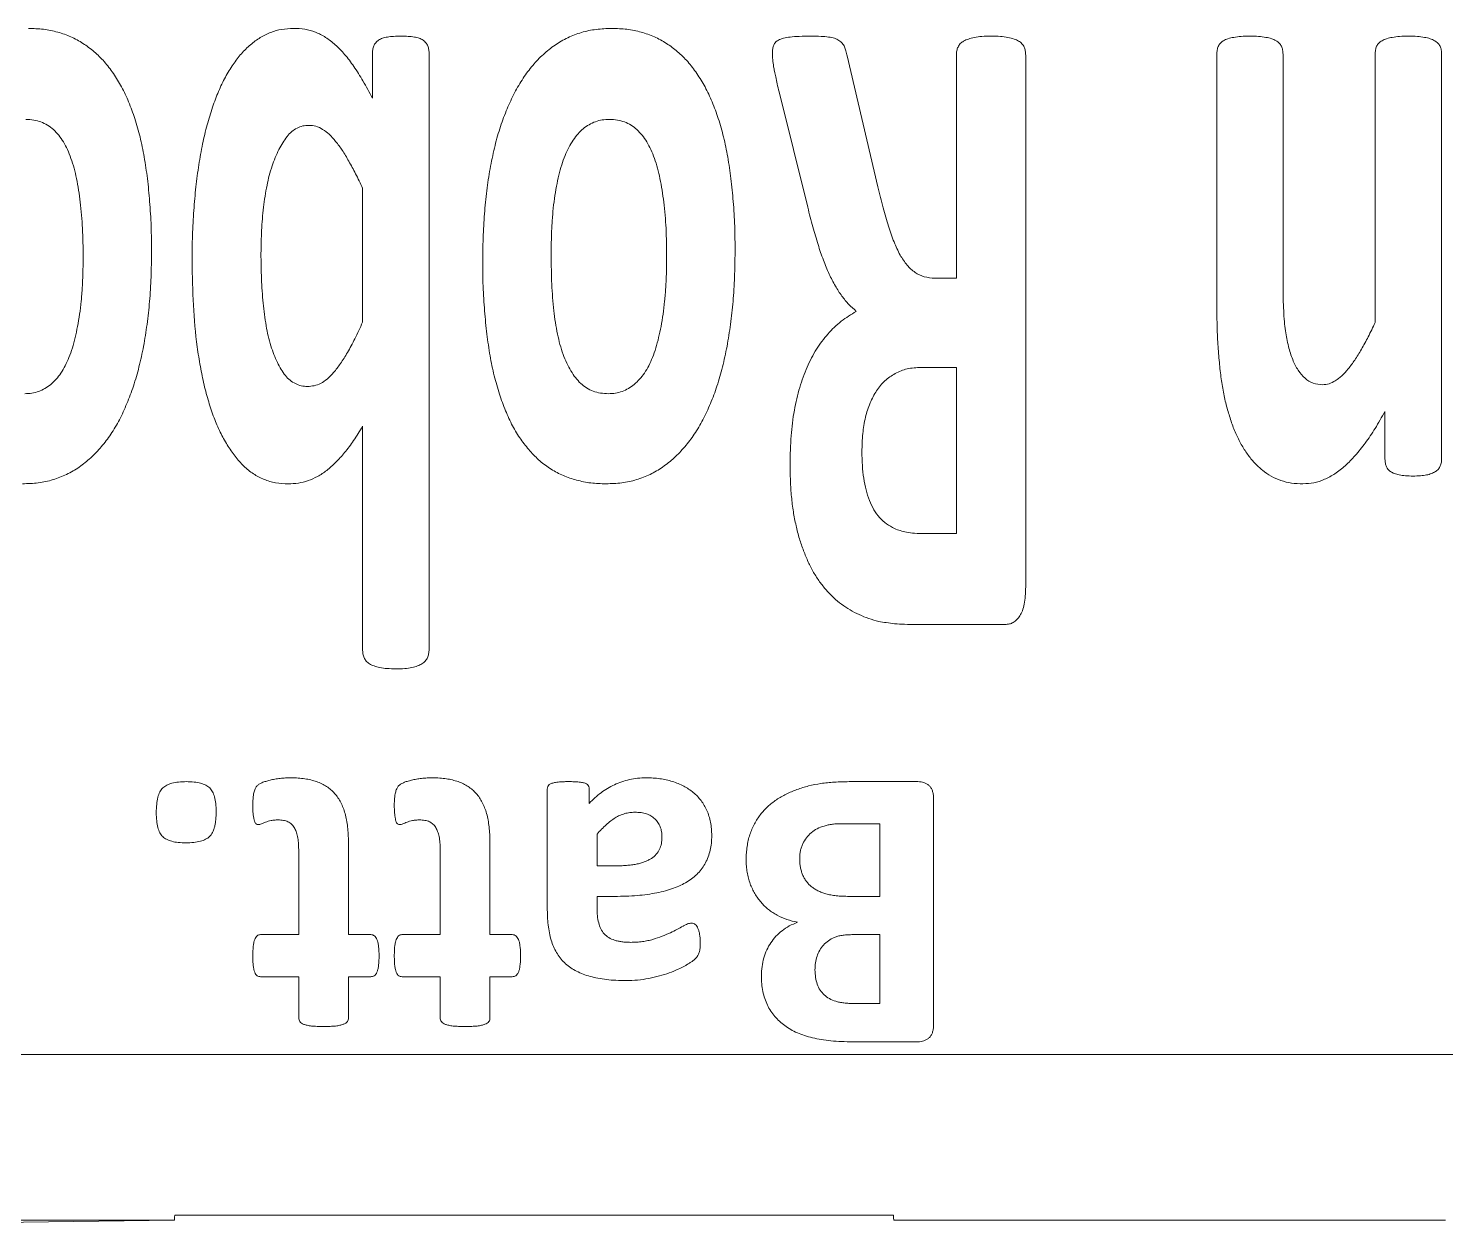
# Model space of a CAD drawing. Header units: millimetres. Extents: x 24.3 to 104.7, y 23.5 to 104.3.
# Drawn here: x 54.03 to 69.26, y 23.62 to 36.45 of the extents above; entities that cross this region are included whole.
import ezdxf

# ---------------------------------------------------------------- set-up
doc = ezdxf.new("R2010")
doc.units = ezdxf.units.MM

msp = doc.modelspace()

# ---------------------------------------------------------------- linework, layer by layer
at = {"color": 7, "linetype": 'Continuous', "lineweight": 15}
for p, q in [((57.73, 35.702), (57.73, 36.173)), ((58.34, 36.173), (58.34, 29.78)), ((62.831, 36.154), (63.16, 34.748)), ((64.005, 33.767), (64.005, 36.163)), ((64.75, 36.163), (64.75, 30.451)), ((66.803, 33.495), (66.803, 36.173)), ((67.515, 36.173), (67.515, 33.698)), ((68.504, 33.29), (68.504, 36.173)), ((69.219, 36.173), (69.219, 31.837)), ((62.408, 34.529), (62.1, 35.769)), ((57.625, 33.295), (57.625, 34.734)), ((63.772, 33.767), (64.005, 33.767)), ((64.005, 32.809), (63.625, 32.809)), ((64.005, 31.024), (64.005, 32.809)), ((68.61, 31.837), (68.61, 32.337)), ((57.625, 29.78), (57.625, 32.177)), ((63.67, 31.024), (64.005, 31.024)), ((64.53, 30.048), (63.579, 30.048)), ((62.853, 28.36), (63.592, 28.36)), ((59.61, 26.984), (59.61, 28.28)), ((60.06, 28.28), (60.06, 28.126)), ((63.76, 28.181), (63.76, 25.745)), ((63.184, 27.908), (62.781, 27.908)), ((63.184, 27.128), (63.184, 27.908)), ((60.144, 27.795), (60.144, 27.456)), ((56.939, 26.717), (56.939, 27.631)), ((57.473, 27.709), (57.473, 26.717)), ((58.459, 26.717), (58.459, 27.631)), ((58.993, 27.709), (58.993, 26.717)), ((60.144, 27.456), (60.352, 27.456)), ((60.333, 27.128), (60.144, 27.128)), ((60.144, 27.128), (60.144, 27.007)), ((62.853, 27.128), (63.184, 27.128)), ((56.528, 26.717), (56.939, 26.717)), ((57.473, 26.717), (57.714, 26.717)), ((58.048, 26.717), (58.459, 26.717)), ((58.993, 26.717), (59.234, 26.717)), ((63.184, 26.717), (62.881, 26.717)), ((63.184, 25.977), (63.184, 26.717)), ((56.939, 26.265), (56.53, 26.265)), ((56.939, 25.824), (56.939, 26.265)), ((57.712, 26.265), (57.473, 26.265)), ((57.473, 26.265), (57.473, 25.824)), ((58.459, 26.265), (58.05, 26.265)), ((58.459, 25.824), (58.459, 26.265)), ((59.232, 26.265), (58.993, 26.265)), ((58.993, 26.265), (58.993, 25.824)), ((62.91, 25.977), (63.184, 25.977)), ((63.592, 25.566), (62.893, 25.566)), ((42.955, 25.428), (85.963, 25.428)), ((55.603, 23.65), (42.955, 23.65)), ((55.603, 23.65), (53.525, 23.624)), ((55.603, 23.65), (55.603, 23.65)), ((63.33, 23.703), (55.607, 23.703)), ((69.262, 23.65), (63.333, 23.65))]:
    msp.add_line(p, q, dxfattribs=at)
for centre, start_param, end_param in [((55.603, 25.428), 3.167773, 3.386828), ((63.333, 25.428), 2.896357, 3.115413)]:
    msp.add_ellipse(centre, major_axis=(0, 1.778), ratio=0.008727, start_param=start_param, end_param=end_param, dxfattribs=at)
for points, knots in [([(54.034, 36.451), (54.088, 36.449), (54.195, 36.445), (54.349, 36.414), (54.492, 36.364), (54.623, 36.292), (54.743, 36.202), (54.854, 36.094), (54.951, 35.966), (55.04, 35.821), (55.116, 35.658), (55.181, 35.478), (55.238, 35.28), (55.281, 35.065), (55.316, 34.833), (55.339, 34.586), (55.356, 34.322), (55.357, 34.141), (55.358, 34.048)], [0, 0, 0, 0, 0.053165, 0.103908, 0.152774, 0.200894, 0.249543, 0.299354, 0.351577, 0.406583, 0.464767, 0.527314, 0.594202, 0.665668, 0.742107, 0.822801, 0.90889, 1, 1, 1, 1]), ([(55.793, 33.946), (55.793, 34.04), (55.795, 34.223), (55.81, 34.491), (55.832, 34.744), (55.864, 34.982), (55.903, 35.204), (55.952, 35.41), (56.01, 35.599), (56.074, 35.771), (56.147, 35.926), (56.229, 36.061), (56.319, 36.179), (56.417, 36.276), (56.523, 36.354), (56.636, 36.411), (56.757, 36.444), (56.84, 36.448), (56.882, 36.451)], [0, 0, 0, 0, 0.094833, 0.184948, 0.269964, 0.350495, 0.426696, 0.497336, 0.5636, 0.62515, 0.682495, 0.735678, 0.784644, 0.830827, 0.87447, 0.916659, 0.957733, 1, 1, 1, 1]), ([(56.882, 36.451), (56.923, 36.449), (57.004, 36.446), (57.122, 36.412), (57.232, 36.356), (57.337, 36.274), (57.439, 36.169), (57.536, 36.037), (57.636, 35.88), (57.698, 35.764), (57.73, 35.702)], [0, 0, 0, 0, 0.103927, 0.202701, 0.303969, 0.413098, 0.53405, 0.669915, 0.82428, 1, 1, 1, 1]), ([(58.916, 33.962), (58.917, 34.052), (58.919, 34.228), (58.936, 34.487), (58.961, 34.734), (58.998, 34.968), (59.045, 35.189), (59.103, 35.395), (59.175, 35.584), (59.254, 35.758), (59.347, 35.914), (59.449, 36.054), (59.564, 36.173), (59.69, 36.274), (59.827, 36.354), (59.977, 36.411), (60.137, 36.444), (60.247, 36.449), (60.303, 36.451)], [0, 0, 0, 0, 0.085457, 0.166959, 0.2451, 0.320113, 0.391244, 0.45885, 0.522412, 0.582593, 0.639645, 0.693909, 0.745655, 0.796118, 0.846005, 0.895633, 0.946704, 1, 1, 1, 1]), ([(60.303, 36.451), (60.358, 36.449), (60.464, 36.445), (60.618, 36.414), (60.761, 36.364), (60.892, 36.292), (61.012, 36.202), (61.123, 36.094), (61.22, 35.966), (61.309, 35.821), (61.385, 35.658), (61.451, 35.478), (61.507, 35.28), (61.551, 35.065), (61.585, 34.833), (61.609, 34.586), (61.626, 34.322), (61.627, 34.141), (61.627, 34.048)], [0, 0, 0, 0, 0.053165, 0.103908, 0.152774, 0.200894, 0.249543, 0.299354, 0.351577, 0.406583, 0.464767, 0.527314, 0.594202, 0.665668, 0.742107, 0.822801, 0.90889, 1, 1, 1, 1]), ([(57.73, 36.173), (57.731, 36.189), (57.733, 36.219), (57.742, 36.263), (57.765, 36.298), (57.797, 36.327), (57.841, 36.347), (57.895, 36.359), (57.962, 36.366), (58.01, 36.367), (58.036, 36.367)], [0, 0, 0, 0, 0.1176139, 0.2170669, 0.314591, 0.4121759, 0.5231406, 0.6543544, 0.8137969, 1, 1, 1, 1]), ([(58.036, 36.367), (58.063, 36.367), (58.111, 36.366), (58.178, 36.359), (58.232, 36.347), (58.275, 36.327), (58.307, 36.298), (58.327, 36.262), (58.339, 36.22), (58.34, 36.189), (58.34, 36.173)], [0, 0, 0, 0, 0.19324, 0.349378, 0.480693, 0.588649, 0.686309, 0.782126, 0.882548, 1, 1, 1, 1]), ([(62.028, 36.173), (62.028, 36.189), (62.029, 36.219), (62.037, 36.262), (62.056, 36.3), (62.095, 36.329), (62.151, 36.347), (62.226, 36.36), (62.325, 36.366), (62.4, 36.367), (62.442, 36.367)], [0, 0, 0, 0, 0.09276, 0.170751, 0.245089, 0.328457, 0.436201, 0.574566, 0.760267, 1, 1, 1, 1]), ([(62.442, 36.367), (62.479, 36.367), (62.542, 36.366), (62.627, 36.359), (62.693, 36.348), (62.743, 36.324), (62.781, 36.294), (62.805, 36.253), (62.82, 36.206), (62.827, 36.172), (62.831, 36.154)], [0, 0, 0, 0, 0.215022, 0.379008, 0.50772, 0.612826, 0.706398, 0.793891, 0.890868, 1, 1, 1, 1]), ([(64.005, 36.163), (64.006, 36.178), (64.008, 36.208), (64.021, 36.251), (64.046, 36.289), (64.085, 36.317), (64.137, 36.338), (64.202, 36.356), (64.285, 36.367), (64.345, 36.367), (64.379, 36.367)], [0, 0, 0, 0, 0.09611, 0.18691, 0.277315, 0.371213, 0.485081, 0.621461, 0.793581, 1, 1, 1, 1]), ([(64.379, 36.367), (64.412, 36.367), (64.472, 36.367), (64.555, 36.355), (64.621, 36.339), (64.672, 36.317), (64.712, 36.289), (64.735, 36.251), (64.748, 36.208), (64.749, 36.178), (64.75, 36.163)], [0, 0, 0, 0, 0.206744, 0.376169, 0.518551, 0.629852, 0.723898, 0.812796, 0.903739, 1, 1, 1, 1]), ([(66.803, 36.173), (66.804, 36.188), (66.806, 36.217), (66.817, 36.259), (66.84, 36.294), (66.877, 36.322), (66.926, 36.343), (66.99, 36.356), (67.068, 36.367), (67.126, 36.367), (67.157, 36.367)], [0, 0, 0, 0, 0.1006832, 0.1888984, 0.2792568, 0.3707485, 0.4843031, 0.6226001, 0.7962837, 1, 1, 1, 1]), ([(67.157, 36.367), (67.189, 36.367), (67.247, 36.367), (67.326, 36.355), (67.39, 36.344), (67.438, 36.321), (67.476, 36.295), (67.499, 36.259), (67.513, 36.218), (67.514, 36.188), (67.515, 36.173)], [0, 0, 0, 0, 0.2060931, 0.3760476, 0.5168821, 0.6271887, 0.7208244, 0.8108533, 0.899684, 1, 1, 1, 1]), ([(68.504, 36.173), (68.505, 36.188), (68.507, 36.217), (68.518, 36.259), (68.542, 36.295), (68.581, 36.321), (68.63, 36.343), (68.694, 36.356), (68.772, 36.367), (68.83, 36.367), (68.862, 36.367)], [0, 0, 0, 0, 0.100198, 0.187988, 0.27791, 0.373948, 0.4898, 0.624396, 0.79415, 1, 1, 1, 1]), ([(68.862, 36.367), (68.894, 36.367), (68.952, 36.367), (69.03, 36.356), (69.093, 36.343), (69.141, 36.321), (69.18, 36.295), (69.203, 36.259), (69.217, 36.218), (69.218, 36.188), (69.219, 36.173)], [0, 0, 0, 0, 0.209361, 0.376338, 0.511188, 0.624408, 0.720627, 0.81072, 0.899613, 1, 1, 1, 1]), ([(62.1, 35.769), (62.093, 35.798), (62.08, 35.851), (62.065, 35.925), (62.051, 35.986), (62.04, 36.048), (62.032, 36.109), (62.029, 36.154), (62.028, 36.173)], [0, 0, 0, 0, 0.2163059, 0.3994738, 0.5502745, 0.6714859, 0.8591739, 1, 1, 1, 1]), ([(54.623, 33.995), (54.622, 34.098), (54.62, 34.295), (54.595, 34.577), (54.558, 34.829), (54.508, 35.017), (54.457, 35.147), (54.413, 35.231), (54.362, 35.303), (54.306, 35.364), (54.241, 35.413), (54.17, 35.448), (54.091, 35.469), (54.036, 35.471), (54.008, 35.473)], [0, 0, 0, 0, 0.175256, 0.336329, 0.482238, 0.609552, 0.666869, 0.720713, 0.770014, 0.816939, 0.861969, 0.906641, 0.951522, 1, 1, 1, 1]), ([(57.049, 35.409), (57.027, 35.408), (56.982, 35.406), (56.919, 35.381), (56.861, 35.343), (56.792, 35.266), (56.719, 35.143), (56.646, 34.967), (56.593, 34.758), (56.557, 34.526), (56.538, 34.282), (56.535, 34.116), (56.533, 34.034)], [0, 0, 0, 0, 0.042203, 0.08405, 0.126801, 0.173255, 0.277767, 0.398372, 0.534208, 0.685658, 0.843055, 1, 1, 1, 1]), ([(57.625, 34.734), (57.601, 34.786), (57.555, 34.885), (57.48, 35.02), (57.412, 35.138), (57.34, 35.233), (57.272, 35.312), (57.2, 35.367), (57.126, 35.404), (57.074, 35.407), (57.049, 35.409)], [0, 0, 0, 0, 0.186126, 0.352185, 0.499183, 0.626822, 0.737853, 0.833194, 0.920066, 1, 1, 1, 1]), ([(60.277, 35.473), (60.251, 35.472), (60.2, 35.47), (60.126, 35.451), (60.057, 35.418), (59.994, 35.374), (59.937, 35.318), (59.886, 35.25), (59.84, 35.171), (59.798, 35.082), (59.762, 34.982), (59.732, 34.872), (59.707, 34.752), (59.685, 34.621), (59.67, 34.482), (59.658, 34.333), (59.653, 34.174), (59.651, 34.065), (59.651, 34.009)], [0, 0, 0, 0, 0.044626, 0.088001, 0.130769, 0.17398, 0.218856, 0.267647, 0.319378, 0.375788, 0.436272, 0.501254, 0.572053, 0.647249, 0.727703, 0.812846, 0.903561, 1, 1, 1, 1]), ([(60.892, 33.995), (60.891, 34.098), (60.89, 34.295), (60.864, 34.577), (60.827, 34.829), (60.777, 35.017), (60.726, 35.147), (60.682, 35.231), (60.631, 35.303), (60.575, 35.364), (60.511, 35.413), (60.44, 35.448), (60.361, 35.469), (60.306, 35.471), (60.277, 35.473)], [0, 0, 0, 0, 0.175256, 0.336329, 0.482238, 0.609552, 0.666869, 0.720713, 0.770014, 0.816939, 0.861969, 0.906641, 0.951522, 1, 1, 1, 1]), ([(63.16, 34.748), (63.179, 34.673), (63.217, 34.532), (63.27, 34.333), (63.33, 34.163), (63.394, 34.021), (63.47, 33.91), (63.556, 33.826), (63.66, 33.776), (63.734, 33.77), (63.772, 33.767)], [0, 0, 0, 0, 0.187074, 0.353395, 0.49757, 0.62208, 0.727928, 0.821477, 0.90864, 1, 1, 1, 1]), ([(62.929, 33.411), (62.902, 33.436), (62.846, 33.486), (62.771, 33.577), (62.7, 33.687), (62.634, 33.816), (62.573, 33.966), (62.516, 34.135), (62.459, 34.324), (62.426, 34.458), (62.408, 34.529)], [0, 0, 0, 0, 0.086986, 0.179983, 0.282941, 0.398078, 0.527412, 0.668427, 0.825508, 1, 1, 1, 1]), ([(55.358, 34.048), (55.357, 33.958), (55.354, 33.781), (55.339, 33.522), (55.311, 33.274), (55.275, 33.039), (55.226, 32.818), (55.167, 32.612), (55.096, 32.423), (55.016, 32.249), (54.925, 32.093), (54.821, 31.956), (54.707, 31.837), (54.583, 31.736), (54.447, 31.656), (54.298, 31.599), (54.139, 31.565), (54.028, 31.561), (53.972, 31.559)], [0, 0, 0, 0, 0.08553, 0.167554, 0.24581, 0.321336, 0.393069, 0.460294, 0.523911, 0.584142, 0.641243, 0.694823, 0.746613, 0.796764, 0.8463, 0.895545, 0.946659, 1, 1, 1, 1]), ([(53.996, 32.527), (54.022, 32.528), (54.072, 32.53), (54.146, 32.549), (54.214, 32.581), (54.277, 32.626), (54.334, 32.682), (54.387, 32.749), (54.432, 32.829), (54.473, 32.919), (54.509, 33.02), (54.538, 33.132), (54.564, 33.252), (54.586, 33.383), (54.603, 33.522), (54.614, 33.672), (54.621, 33.83), (54.622, 33.939), (54.623, 33.995)], [0, 0, 0, 0, 0.043762, 0.086298, 0.129025, 0.172194, 0.218192, 0.266286, 0.318677, 0.374689, 0.43589, 0.501603, 0.572335, 0.647459, 0.727933, 0.813815, 0.904477, 1, 1, 1, 1]), ([(56.533, 34.034), (56.534, 33.943), (56.537, 33.764), (56.553, 33.505), (56.585, 33.264), (56.625, 33.078), (56.671, 32.949), (56.707, 32.863), (56.749, 32.789), (56.792, 32.723), (56.843, 32.669), (56.902, 32.634), (56.966, 32.608), (57.011, 32.606), (57.035, 32.605)], [0, 0, 0, 0, 0.1667325, 0.3276024, 0.4780319, 0.6130246, 0.674669, 0.7303739, 0.7828872, 0.8310827, 0.8753668, 0.9169699, 0.9574356, 1, 1, 1, 1]), ([(60.241, 31.559), (60.186, 31.561), (60.079, 31.564), (59.925, 31.595), (59.781, 31.644), (59.649, 31.714), (59.527, 31.803), (59.42, 31.913), (59.32, 32.038), (59.233, 32.183), (59.157, 32.346), (59.093, 32.527), (59.036, 32.724), (58.992, 32.939), (58.958, 33.171), (58.935, 33.421), (58.917, 33.686), (58.916, 33.868), (58.916, 33.962)], [0, 0, 0, 0, 0.053546, 0.104666, 0.153296, 0.20153, 0.24982, 0.299545, 0.350944, 0.40586, 0.464373, 0.526216, 0.592996, 0.664345, 0.740658, 0.822154, 0.90857, 1, 1, 1, 1]), ([(59.651, 34.009), (59.652, 33.907), (59.655, 33.71), (59.675, 33.428), (59.714, 33.175), (59.763, 32.987), (59.817, 32.857), (59.861, 32.773), (59.911, 32.699), (59.966, 32.637), (60.031, 32.587), (60.103, 32.551), (60.182, 32.531), (60.237, 32.528), (60.266, 32.527)], [0, 0, 0, 0, 0.174008, 0.335367, 0.48011, 0.608115, 0.6656, 0.719311, 0.768693, 0.816105, 0.861519, 0.90608, 0.951641, 1, 1, 1, 1]), ([(61.627, 34.048), (61.626, 33.958), (61.624, 33.781), (61.608, 33.522), (61.58, 33.274), (61.544, 33.039), (61.495, 32.818), (61.437, 32.612), (61.366, 32.423), (61.286, 32.249), (61.194, 32.093), (61.091, 31.956), (60.977, 31.837), (60.852, 31.736), (60.716, 31.656), (60.568, 31.599), (60.408, 31.565), (60.298, 31.561), (60.241, 31.559)], [0, 0, 0, 0, 0.08553, 0.167554, 0.24581, 0.321336, 0.393069, 0.460294, 0.523911, 0.584142, 0.641243, 0.694823, 0.746613, 0.796764, 0.8463, 0.895545, 0.946659, 1, 1, 1, 1]), ([(60.266, 32.527), (60.291, 32.528), (60.342, 32.53), (60.415, 32.549), (60.483, 32.581), (60.547, 32.626), (60.603, 32.682), (60.657, 32.749), (60.702, 32.829), (60.742, 32.919), (60.778, 33.02), (60.808, 33.132), (60.833, 33.252), (60.855, 33.383), (60.872, 33.522), (60.883, 33.672), (60.891, 33.83), (60.892, 33.939), (60.892, 33.995)], [0, 0, 0, 0, 0.043762, 0.086298, 0.129025, 0.172194, 0.218192, 0.266286, 0.318677, 0.374689, 0.43589, 0.501603, 0.572335, 0.647459, 0.727933, 0.813815, 0.904477, 1, 1, 1, 1]), ([(56.826, 31.559), (56.78, 31.561), (56.692, 31.564), (56.565, 31.602), (56.449, 31.664), (56.344, 31.749), (56.252, 31.855), (56.168, 31.978), (56.091, 32.116), (56.026, 32.272), (55.969, 32.442), (55.92, 32.625), (55.88, 32.823), (55.835, 33.107), (55.801, 33.483), (55.796, 33.789), (55.793, 33.946)], [0, 0, 0, 0, 0.047816, 0.093209, 0.138557, 0.185418, 0.234959, 0.286697, 0.342277, 0.401309, 0.46446, 0.531096, 0.60197, 0.676882, 0.83469, 1, 1, 1, 1]), ([(67.515, 33.698), (67.515, 33.648), (67.515, 33.554), (67.522, 33.422), (67.527, 33.306), (67.543, 33.178), (67.57, 33.042), (67.612, 32.898), (67.671, 32.781), (67.745, 32.692), (67.836, 32.633), (67.905, 32.626), (67.94, 32.623)], [0, 0, 0, 0, 0.118717, 0.22269, 0.315324, 0.393479, 0.528466, 0.646881, 0.748477, 0.837496, 0.918932, 1, 1, 1, 1]), ([(62.218, 31.773), (62.22, 31.874), (62.224, 32.066), (62.258, 32.342), (62.317, 32.589), (62.395, 32.81), (62.496, 33.005), (62.62, 33.169), (62.762, 33.31), (62.874, 33.378), (62.929, 33.411)], [0, 0, 0, 0, 0.1607266, 0.307895, 0.4430267, 0.5672449, 0.6827422, 0.7914031, 0.8968425, 1, 1, 1, 1]), ([(67.729, 31.559), (67.688, 31.56), (67.607, 31.563), (67.492, 31.591), (67.386, 31.638), (67.292, 31.703), (67.206, 31.782), (67.132, 31.877), (67.063, 31.983), (67.004, 32.102), (66.955, 32.233), (66.912, 32.375), (66.875, 32.527), (66.849, 32.69), (66.829, 32.868), (66.813, 33.062), (66.805, 33.273), (66.804, 33.419), (66.803, 33.495)], [0, 0, 0, 0, 0.052183, 0.101367, 0.14906, 0.196572, 0.245396, 0.295783, 0.348337, 0.403832, 0.462849, 0.524887, 0.590221, 0.659582, 0.733915, 0.815903, 0.904353, 1, 1, 1, 1]), ([(57.035, 32.605), (57.058, 32.606), (57.106, 32.61), (57.179, 32.636), (57.25, 32.685), (57.32, 32.758), (57.393, 32.854), (57.468, 32.976), (57.548, 33.124), (57.598, 33.235), (57.625, 33.295)], [0, 0, 0, 0, 0.074638, 0.151628, 0.23885, 0.343622, 0.469731, 0.617816, 0.793025, 1, 1, 1, 1]), ([(67.94, 32.623), (67.963, 32.625), (68.012, 32.629), (68.081, 32.667), (68.152, 32.719), (68.219, 32.797), (68.29, 32.892), (68.36, 33.008), (68.434, 33.142), (68.48, 33.239), (68.504, 33.29)], [0, 0, 0, 0, 0.0767832, 0.1596102, 0.2545846, 0.3666025, 0.4967189, 0.6452172, 0.8131098, 1, 1, 1, 1]), ([(63.625, 32.809), (63.575, 32.807), (63.479, 32.802), (63.346, 32.748), (63.232, 32.669), (63.142, 32.559), (63.074, 32.425), (63.023, 32.27), (62.995, 32.093), (62.992, 31.969), (62.99, 31.904)], [0, 0, 0, 0, 0.120001, 0.23187, 0.339875, 0.451713, 0.570901, 0.70132, 0.843397, 1, 1, 1, 1]), ([(68.61, 32.337), (68.575, 32.275), (68.511, 32.158), (68.403, 32), (68.296, 31.866), (68.188, 31.754), (68.078, 31.667), (67.964, 31.605), (67.848, 31.565), (67.769, 31.561), (67.729, 31.559)], [0, 0, 0, 0, 0.171545, 0.32583, 0.465742, 0.590784, 0.703457, 0.806172, 0.904681, 1, 1, 1, 1]), ([(57.625, 32.177), (57.594, 32.125), (57.534, 32.028), (57.438, 31.897), (57.341, 31.79), (57.244, 31.703), (57.145, 31.636), (57.042, 31.591), (56.935, 31.564), (56.862, 31.56), (56.826, 31.559)], [0, 0, 0, 0, 0.170328, 0.322729, 0.45832, 0.579581, 0.690338, 0.794324, 0.896449, 1, 1, 1, 1]), ([(62.99, 31.904), (62.991, 31.854), (62.994, 31.759), (63.007, 31.621), (63.033, 31.495), (63.068, 31.381), (63.115, 31.28), (63.177, 31.195), (63.253, 31.126), (63.312, 31.094), (63.341, 31.078)], [0, 0, 0, 0, 0.158014, 0.303043, 0.437927, 0.563731, 0.679854, 0.787349, 0.893767, 1, 1, 1, 1]), ([(68.912, 31.642), (68.885, 31.643), (68.835, 31.644), (68.766, 31.651), (68.713, 31.668), (68.67, 31.687), (68.64, 31.716), (68.62, 31.751), (68.611, 31.792), (68.61, 31.821), (68.61, 31.837)], [0, 0, 0, 0, 0.197836, 0.362187, 0.492758, 0.601345, 0.697033, 0.788674, 0.888786, 1, 1, 1, 1]), ([(69.219, 31.837), (69.219, 31.821), (69.218, 31.792), (69.207, 31.751), (69.185, 31.715), (69.152, 31.687), (69.108, 31.668), (69.055, 31.651), (68.988, 31.644), (68.939, 31.643), (68.912, 31.642)], [0, 0, 0, 0, 0.1107838, 0.2114022, 0.3044377, 0.404878, 0.5161457, 0.6495202, 0.8063826, 1, 1, 1, 1]), ([(63.171, 30.081), (63.135, 30.09), (63.063, 30.11), (62.961, 30.153), (62.862, 30.202), (62.771, 30.264), (62.685, 30.335), (62.607, 30.417), (62.533, 30.507), (62.469, 30.609), (62.411, 30.72), (62.362, 30.841), (62.316, 30.971), (62.281, 31.112), (62.251, 31.262), (62.232, 31.423), (62.22, 31.595), (62.219, 31.713), (62.218, 31.773)], [0, 0, 0, 0, 0.053423, 0.105845, 0.158119, 0.209873, 0.262294, 0.316434, 0.370876, 0.427755, 0.487064, 0.549263, 0.614327, 0.682794, 0.755182, 0.832331, 0.913853, 1, 1, 1, 1]), ([(63.341, 31.078), (63.361, 31.07), (63.403, 31.054), (63.475, 31.036), (63.565, 31.027), (63.632, 31.025), (63.67, 31.024)], [0, 0, 0, 0, 0.191763, 0.400335, 0.660072, 1, 1, 1, 1]), ([(64.75, 30.451), (64.749, 30.418), (64.748, 30.356), (64.737, 30.27), (64.718, 30.199), (64.691, 30.142), (64.656, 30.101), (64.618, 30.069), (64.575, 30.051), (64.545, 30.049), (64.53, 30.048)], [0, 0, 0, 0, 0.194907, 0.362933, 0.506748, 0.626644, 0.728903, 0.823221, 0.911791, 1, 1, 1, 1]), ([(63.579, 30.048), (63.535, 30.048), (63.456, 30.05), (63.347, 30.054), (63.255, 30.067), (63.198, 30.076), (63.171, 30.081)], [0, 0, 0, 0, 0.320091, 0.580702, 0.800541, 1, 1, 1, 1]), ([(57.983, 29.571), (57.951, 29.572), (57.893, 29.574), (57.814, 29.582), (57.752, 29.6), (57.701, 29.622), (57.663, 29.653), (57.639, 29.691), (57.628, 29.734), (57.626, 29.764), (57.625, 29.78)], [0, 0, 0, 0, 0.202457, 0.369317, 0.50317, 0.618319, 0.718369, 0.809324, 0.90151, 1, 1, 1, 1]), ([(58.34, 29.78), (58.339, 29.764), (58.337, 29.734), (58.324, 29.691), (58.3, 29.653), (58.263, 29.623), (58.213, 29.6), (58.151, 29.582), (58.073, 29.573), (58.015, 29.572), (57.983, 29.571)], [0, 0, 0, 0, 0.098675, 0.191898, 0.283025, 0.383264, 0.495859, 0.629964, 0.794095, 1, 1, 1, 1]), ([(55.408, 28.026), (55.409, 28.057), (55.411, 28.112), (55.422, 28.188), (55.444, 28.248), (55.476, 28.294), (55.523, 28.325), (55.58, 28.347), (55.652, 28.358), (55.703, 28.359), (55.731, 28.36)], [0, 0, 0, 0, 0.165249, 0.304189, 0.416804, 0.512331, 0.606499, 0.716928, 0.846441, 1, 1, 1, 1]), ([(55.731, 28.36), (55.759, 28.359), (55.811, 28.358), (55.882, 28.346), (55.939, 28.326), (55.985, 28.295), (56.016, 28.25), (56.037, 28.193), (56.05, 28.121), (56.051, 28.068), (56.052, 28.039)], [0, 0, 0, 0, 0.157616, 0.289366, 0.401159, 0.496832, 0.592233, 0.704458, 0.838785, 1, 1, 1, 1]), ([(56.446, 28.097), (56.446, 28.112), (56.446, 28.14), (56.449, 28.179), (56.451, 28.212), (56.458, 28.247), (56.468, 28.281), (56.486, 28.313), (56.513, 28.333), (56.546, 28.351), (56.586, 28.364), (56.632, 28.377), (56.684, 28.388), (56.74, 28.395), (56.798, 28.401), (56.837, 28.401), (56.857, 28.401)], [0, 0, 0, 0, 0.072769, 0.137232, 0.19232, 0.238442, 0.312483, 0.366025, 0.416255, 0.476177, 0.5469, 0.6257, 0.712976, 0.806632, 0.902962, 1, 1, 1, 1]), ([(56.857, 28.401), (56.882, 28.401), (56.932, 28.4), (57.003, 28.392), (57.07, 28.379), (57.131, 28.362), (57.187, 28.339), (57.239, 28.309), (57.285, 28.275), (57.326, 28.233), (57.362, 28.188), (57.392, 28.136), (57.418, 28.079), (57.438, 28.016), (57.455, 27.947), (57.465, 27.873), (57.472, 27.793), (57.473, 27.737), (57.473, 27.709)], [0, 0, 0, 0, 0.071449, 0.139042, 0.201415, 0.260847, 0.317346, 0.371903, 0.42591, 0.479374, 0.533636, 0.589314, 0.647867, 0.709159, 0.774512, 0.844271, 0.91957, 1, 1, 1, 1]), ([(57.966, 28.097), (57.966, 28.112), (57.966, 28.14), (57.969, 28.179), (57.972, 28.212), (57.979, 28.247), (57.988, 28.281), (58.007, 28.313), (58.034, 28.333), (58.066, 28.351), (58.106, 28.364), (58.153, 28.377), (58.204, 28.388), (58.26, 28.395), (58.318, 28.401), (58.357, 28.401), (58.377, 28.401)], [0, 0, 0, 0, 0.072769, 0.137232, 0.19232, 0.238442, 0.312483, 0.366025, 0.416255, 0.476177, 0.5469, 0.6257, 0.712976, 0.806632, 0.902962, 1, 1, 1, 1]), ([(58.377, 28.401), (58.403, 28.401), (58.452, 28.4), (58.524, 28.392), (58.59, 28.379), (58.651, 28.362), (58.708, 28.339), (58.759, 28.309), (58.806, 28.275), (58.846, 28.233), (58.883, 28.188), (58.913, 28.136), (58.938, 28.079), (58.959, 28.016), (58.975, 27.947), (58.985, 27.873), (58.993, 27.793), (58.993, 27.737), (58.993, 27.709)], [0, 0, 0, 0, 0.071449, 0.139042, 0.201415, 0.260847, 0.317346, 0.371903, 0.42591, 0.479374, 0.533636, 0.589314, 0.647867, 0.709159, 0.774512, 0.844271, 0.91957, 1, 1, 1, 1]), ([(59.61, 28.28), (59.61, 28.29), (59.612, 28.308), (59.631, 28.331), (59.662, 28.344), (59.694, 28.352), (59.727, 28.356), (59.759, 28.359), (59.796, 28.36), (59.823, 28.36), (59.837, 28.36)], [0, 0, 0, 0, 0.105967, 0.202452, 0.32274, 0.477873, 0.577942, 0.697052, 0.837657, 1, 1, 1, 1]), ([(59.837, 28.36), (59.852, 28.36), (59.88, 28.36), (59.919, 28.359), (59.951, 28.356), (59.983, 28.352), (60.014, 28.346), (60.042, 28.331), (60.058, 28.307), (60.059, 28.289), (60.06, 28.28)], [0, 0, 0, 0, 0.173524, 0.320231, 0.442809, 0.54132, 0.690089, 0.798637, 0.893535, 1, 1, 1, 1]), ([(60.06, 28.126), (60.08, 28.147), (60.12, 28.188), (60.186, 28.242), (60.257, 28.289), (60.331, 28.329), (60.41, 28.361), (60.494, 28.384), (60.581, 28.399), (60.641, 28.401), (60.672, 28.401)], [0, 0, 0, 0, 0.124902, 0.248459, 0.370413, 0.492687, 0.615256, 0.73976, 0.867833, 1, 1, 1, 1]), ([(60.672, 28.401), (60.697, 28.401), (60.746, 28.4), (60.819, 28.393), (60.888, 28.38), (60.954, 28.363), (61.017, 28.34), (61.075, 28.314), (61.129, 28.281), (61.179, 28.245), (61.223, 28.203), (61.263, 28.157), (61.297, 28.105), (61.326, 28.05), (61.348, 27.989), (61.365, 27.923), (61.375, 27.853), (61.376, 27.804), (61.377, 27.779)], [0, 0, 0, 0, 0.071282, 0.139226, 0.205538, 0.269823, 0.332081, 0.392591, 0.451091, 0.50893, 0.565748, 0.623113, 0.680213, 0.739348, 0.799906, 0.862871, 0.929298, 1, 1, 1, 1]), ([(61.746, 27.522), (61.747, 27.546), (61.748, 27.593), (61.756, 27.663), (61.767, 27.729), (61.786, 27.791), (61.808, 27.85), (61.835, 27.906), (61.865, 27.958), (61.899, 28.006), (61.937, 28.051), (61.978, 28.093), (62.024, 28.131), (62.088, 28.179), (62.177, 28.229), (62.293, 28.278), (62.418, 28.316), (62.552, 28.342), (62.698, 28.358), (62.8, 28.359), (62.853, 28.36)], [0, 0, 0, 0, 0.046242, 0.090683, 0.133115, 0.174405, 0.214661, 0.253625, 0.291924, 0.329482, 0.366922, 0.404228, 0.441668, 0.479705, 0.557216, 0.636746, 0.719674, 0.805574, 0.898114, 1, 1, 1, 1]), ([(63.592, 28.36), (63.603, 28.36), (63.625, 28.359), (63.657, 28.351), (63.686, 28.337), (63.712, 28.319), (63.734, 28.294), (63.749, 28.262), (63.758, 28.223), (63.759, 28.196), (63.76, 28.181)], [0, 0, 0, 0, 0.122572, 0.236672, 0.349105, 0.463042, 0.579106, 0.702865, 0.840461, 1, 1, 1, 1]), ([(55.727, 27.703), (55.699, 27.704), (55.648, 27.705), (55.578, 27.716), (55.521, 27.738), (55.475, 27.767), (55.444, 27.813), (55.423, 27.871), (55.411, 27.944), (55.409, 27.997), (55.408, 28.026)], [0, 0, 0, 0, 0.154966, 0.286504, 0.396997, 0.491828, 0.587075, 0.701358, 0.836649, 1, 1, 1, 1]), ([(56.052, 28.039), (56.051, 28.023), (56.051, 27.992), (56.048, 27.949), (56.043, 27.909), (56.035, 27.873), (56.025, 27.841), (56.013, 27.814), (55.999, 27.79), (55.976, 27.764), (55.937, 27.738), (55.879, 27.717), (55.808, 27.705), (55.755, 27.704), (55.727, 27.703)], [0, 0, 0, 0, 0.087142, 0.166335, 0.238944, 0.304328, 0.365303, 0.418844, 0.467847, 0.513957, 0.607396, 0.71547, 0.84647, 1, 1, 1, 1]), ([(56.505, 27.9), (56.501, 27.9), (56.492, 27.901), (56.479, 27.906), (56.469, 27.919), (56.461, 27.939), (56.456, 27.967), (56.45, 28.002), (56.446, 28.046), (56.446, 28.079), (56.446, 28.097)], [0, 0, 0, 0, 0.055545, 0.115075, 0.184618, 0.275245, 0.399279, 0.557362, 0.754484, 1, 1, 1, 1]), ([(58.025, 27.9), (58.021, 27.9), (58.013, 27.901), (57.999, 27.906), (57.989, 27.919), (57.982, 27.939), (57.977, 27.967), (57.97, 28.002), (57.967, 28.046), (57.966, 28.079), (57.966, 28.097)], [0, 0, 0, 0, 0.055545, 0.115075, 0.184618, 0.275245, 0.399279, 0.557362, 0.754484, 1, 1, 1, 1]), ([(60.552, 28.031), (60.533, 28.031), (60.495, 28.029), (60.441, 28.018), (60.388, 27.998), (60.338, 27.972), (60.29, 27.937), (60.241, 27.897), (60.191, 27.849), (60.16, 27.814), (60.144, 27.795)], [0, 0, 0, 0, 0.116214, 0.229131, 0.342937, 0.457874, 0.578118, 0.708182, 0.848889, 1, 1, 1, 1]), ([(60.842, 27.764), (60.842, 27.784), (60.84, 27.822), (60.825, 27.875), (60.801, 27.922), (60.766, 27.962), (60.724, 27.994), (60.673, 28.016), (60.615, 28.029), (60.573, 28.031), (60.552, 28.031)], [0, 0, 0, 0, 0.132307, 0.254431, 0.369239, 0.485117, 0.602991, 0.723692, 0.854821, 1, 1, 1, 1]), ([(56.717, 27.949), (56.704, 27.949), (56.679, 27.948), (56.643, 27.942), (56.611, 27.935), (56.583, 27.925), (56.559, 27.916), (56.539, 27.907), (56.521, 27.901), (56.51, 27.9), (56.505, 27.9)], [0, 0, 0, 0, 0.1814, 0.347155, 0.494584, 0.630436, 0.748784, 0.847021, 0.929317, 1, 1, 1, 1]), ([(56.939, 27.631), (56.938, 27.656), (56.937, 27.702), (56.929, 27.768), (56.913, 27.823), (56.893, 27.869), (56.863, 27.906), (56.823, 27.932), (56.773, 27.947), (56.737, 27.948), (56.717, 27.949)], [0, 0, 0, 0, 0.167426, 0.31446, 0.441821, 0.553415, 0.654776, 0.757966, 0.869709, 1, 1, 1, 1]), ([(58.238, 27.949), (58.224, 27.949), (58.199, 27.948), (58.163, 27.942), (58.131, 27.935), (58.104, 27.925), (58.079, 27.916), (58.059, 27.907), (58.042, 27.901), (58.03, 27.9), (58.025, 27.9)], [0, 0, 0, 0, 0.1814, 0.347155, 0.494584, 0.630436, 0.748784, 0.847021, 0.929317, 1, 1, 1, 1]), ([(58.459, 27.631), (58.459, 27.656), (58.457, 27.702), (58.449, 27.768), (58.434, 27.823), (58.413, 27.869), (58.383, 27.906), (58.343, 27.932), (58.293, 27.947), (58.257, 27.948), (58.238, 27.949)], [0, 0, 0, 0, 0.167426, 0.31446, 0.441821, 0.553415, 0.654776, 0.757966, 0.869709, 1, 1, 1, 1]), ([(62.781, 27.908), (62.762, 27.908), (62.726, 27.908), (62.675, 27.903), (62.628, 27.896), (62.572, 27.881), (62.51, 27.857), (62.445, 27.814), (62.391, 27.759), (62.358, 27.704), (62.339, 27.656), (62.329, 27.616), (62.322, 27.574), (62.322, 27.546), (62.322, 27.531)], [0, 0, 0, 0, 0.083042, 0.159674, 0.23027, 0.295307, 0.414741, 0.528282, 0.638951, 0.752856, 0.811159, 0.871338, 0.934094, 1, 1, 1, 1]), ([(61.377, 27.779), (61.376, 27.752), (61.375, 27.7), (61.361, 27.624), (61.341, 27.553), (61.312, 27.488), (61.274, 27.429), (61.229, 27.375), (61.175, 27.326), (61.112, 27.283), (61.042, 27.246), (60.964, 27.213), (60.878, 27.186), (60.784, 27.165), (60.682, 27.148), (60.573, 27.136), (60.455, 27.129), (60.374, 27.128), (60.333, 27.128)], [0, 0, 0, 0, 0.058142, 0.112852, 0.165213, 0.215757, 0.265885, 0.315931, 0.368143, 0.422102, 0.478606, 0.539129, 0.603856, 0.672951, 0.746756, 0.8256, 0.910101, 1, 1, 1, 1]), ([(60.352, 27.456), (60.373, 27.456), (60.414, 27.457), (60.473, 27.461), (60.527, 27.466), (60.576, 27.475), (60.621, 27.487), (60.661, 27.501), (60.697, 27.517), (60.739, 27.541), (60.782, 27.577), (60.818, 27.633), (60.839, 27.696), (60.841, 27.74), (60.842, 27.764)], [0, 0, 0, 0, 0.096904, 0.187129, 0.269804, 0.34543, 0.416163, 0.480544, 0.54056, 0.596282, 0.699669, 0.795754, 0.893856, 1, 1, 1, 1]), ([(62.298, 26.85), (62.26, 26.858), (62.184, 26.876), (62.096, 26.915), (62.031, 26.953), (61.986, 26.986), (61.944, 27.024), (61.905, 27.064), (61.871, 27.109), (61.839, 27.157), (61.812, 27.209), (61.788, 27.264), (61.77, 27.324), (61.756, 27.387), (61.748, 27.453), (61.747, 27.499), (61.746, 27.522)], [0, 0, 0, 0, 0.123759, 0.243908, 0.303015, 0.361544, 0.420415, 0.479208, 0.538419, 0.598961, 0.660621, 0.723889, 0.789077, 0.856807, 0.926965, 1, 1, 1, 1]), ([(62.322, 27.531), (62.322, 27.515), (62.323, 27.485), (62.328, 27.441), (62.339, 27.399), (62.352, 27.36), (62.37, 27.324), (62.392, 27.29), (62.417, 27.26), (62.446, 27.233), (62.48, 27.209), (62.517, 27.187), (62.559, 27.17), (62.605, 27.154), (62.657, 27.142), (62.716, 27.134), (62.782, 27.129), (62.829, 27.128), (62.853, 27.128)], [0, 0, 0, 0, 0.060738, 0.119387, 0.17499, 0.229365, 0.282136, 0.334501, 0.385978, 0.437859, 0.490965, 0.54721, 0.606862, 0.670031, 0.739334, 0.817647, 0.903882, 1, 1, 1, 1]), ([(60.455, 26.224), (60.419, 26.224), (60.349, 26.225), (60.249, 26.233), (60.156, 26.247), (60.072, 26.266), (59.994, 26.291), (59.925, 26.323), (59.862, 26.359), (59.806, 26.403), (59.757, 26.452), (59.717, 26.509), (59.682, 26.572), (59.655, 26.641), (59.635, 26.718), (59.62, 26.8), (59.612, 26.89), (59.61, 26.952), (59.61, 26.984)], [0, 0, 0, 0, 0.082307, 0.158525, 0.229451, 0.294884, 0.355856, 0.413599, 0.468378, 0.521458, 0.573793, 0.626092, 0.680146, 0.736113, 0.795641, 0.85944, 0.927413, 1, 1, 1, 1]), ([(60.144, 27.007), (60.145, 26.977), (60.146, 26.922), (60.159, 26.845), (60.183, 26.779), (60.219, 26.723), (60.27, 26.682), (60.323, 26.659), (60.371, 26.647), (60.412, 26.64), (60.457, 26.635), (60.489, 26.635), (60.505, 26.634)], [0, 0, 0, 0, 0.145751, 0.274142, 0.387804, 0.492711, 0.597597, 0.710766, 0.774418, 0.843415, 0.91816, 1, 1, 1, 1]), ([(60.505, 26.634), (60.527, 26.635), (60.57, 26.635), (60.632, 26.642), (60.69, 26.651), (60.761, 26.67), (60.842, 26.698), (60.929, 26.735), (61.003, 26.772), (61.057, 26.801), (61.093, 26.822), (61.116, 26.832), (61.138, 26.838), (61.151, 26.839), (61.157, 26.84)], [0, 0, 0, 0, 0.094745, 0.18436, 0.269991, 0.351511, 0.503604, 0.640518, 0.761764, 0.862317, 0.905518, 0.942096, 0.973854, 1, 1, 1, 1]), ([(61.157, 26.84), (61.165, 26.839), (61.18, 26.838), (61.2, 26.825), (61.217, 26.808), (61.229, 26.782), (61.241, 26.752), (61.247, 26.715), (61.253, 26.674), (61.253, 26.645), (61.253, 26.629)], [0, 0, 0, 0, 0.089861, 0.177119, 0.271972, 0.380637, 0.507114, 0.654516, 0.817731, 1, 1, 1, 1]), ([(61.911, 26.276), (61.912, 26.308), (61.914, 26.373), (61.934, 26.466), (61.965, 26.552), (62.01, 26.631), (62.065, 26.701), (62.132, 26.762), (62.21, 26.813), (62.268, 26.837), (62.298, 26.85)], [0, 0, 0, 0, 0.133038, 0.260667, 0.384466, 0.504143, 0.623933, 0.744927, 0.870312, 1, 1, 1, 1]), ([(56.446, 26.491), (56.446, 26.51), (56.447, 26.544), (56.45, 26.593), (56.457, 26.632), (56.465, 26.663), (56.477, 26.687), (56.491, 26.704), (56.509, 26.715), (56.522, 26.716), (56.528, 26.717)], [0, 0, 0, 0, 0.216194, 0.40099, 0.55323, 0.673679, 0.770345, 0.853998, 0.927722, 1, 1, 1, 1]), ([(57.714, 26.717), (57.721, 26.716), (57.735, 26.715), (57.753, 26.704), (57.769, 26.687), (57.781, 26.663), (57.79, 26.632), (57.797, 26.593), (57.801, 26.544), (57.802, 26.51), (57.802, 26.491)], [0, 0, 0, 0, 0.078393, 0.153152, 0.238796, 0.335188, 0.454601, 0.604628, 0.786948, 1, 1, 1, 1]), ([(57.966, 26.491), (57.966, 26.51), (57.967, 26.544), (57.97, 26.593), (57.977, 26.632), (57.986, 26.663), (57.998, 26.687), (58.011, 26.704), (58.029, 26.715), (58.042, 26.716), (58.048, 26.717)], [0, 0, 0, 0, 0.216194, 0.40099, 0.55323, 0.673679, 0.770345, 0.853998, 0.927722, 1, 1, 1, 1]), ([(59.234, 26.717), (59.241, 26.716), (59.255, 26.715), (59.274, 26.704), (59.289, 26.687), (59.301, 26.663), (59.311, 26.632), (59.317, 26.593), (59.322, 26.544), (59.322, 26.51), (59.322, 26.491)], [0, 0, 0, 0, 0.078393, 0.153152, 0.238796, 0.335188, 0.454601, 0.604628, 0.786948, 1, 1, 1, 1]), ([(62.881, 26.717), (62.863, 26.716), (62.827, 26.716), (62.778, 26.71), (62.733, 26.702), (62.683, 26.683), (62.629, 26.654), (62.576, 26.607), (62.535, 26.55), (62.506, 26.484), (62.489, 26.413), (62.487, 26.363), (62.486, 26.338)], [0, 0, 0, 0, 0.089795, 0.169763, 0.242388, 0.306988, 0.424712, 0.536502, 0.647302, 0.761358, 0.878956, 1, 1, 1, 1]), ([(61.253, 26.629), (61.253, 26.61), (61.252, 26.576), (61.245, 26.528), (61.228, 26.49), (61.206, 26.462), (61.183, 26.442), (61.159, 26.424), (61.13, 26.406), (61.082, 26.377), (61.012, 26.342), (60.919, 26.304), (60.813, 26.271), (60.699, 26.245), (60.579, 26.227), (60.497, 26.225), (60.455, 26.224)], [0, 0, 0, 0, 0.059046, 0.10571, 0.145041, 0.186602, 0.211204, 0.240698, 0.276693, 0.317833, 0.411043, 0.515107, 0.62787, 0.748228, 0.872712, 1, 1, 1, 1]), ([(56.53, 26.265), (56.523, 26.265), (56.51, 26.266), (56.492, 26.275), (56.477, 26.291), (56.465, 26.314), (56.456, 26.345), (56.45, 26.385), (56.446, 26.435), (56.446, 26.471), (56.446, 26.491)], [0, 0, 0, 0, 0.075665, 0.148206, 0.225253, 0.319537, 0.438252, 0.590278, 0.77724, 1, 1, 1, 1]), ([(57.802, 26.491), (57.802, 26.471), (57.801, 26.435), (57.797, 26.385), (57.791, 26.345), (57.78, 26.314), (57.768, 26.291), (57.752, 26.275), (57.733, 26.266), (57.719, 26.265), (57.712, 26.265)], [0, 0, 0, 0, 0.220012, 0.404867, 0.555416, 0.674119, 0.76724, 0.846716, 0.920524, 1, 1, 1, 1]), ([(58.05, 26.265), (58.044, 26.265), (58.03, 26.266), (58.012, 26.275), (57.997, 26.291), (57.985, 26.314), (57.976, 26.345), (57.97, 26.385), (57.967, 26.435), (57.966, 26.471), (57.966, 26.491)], [0, 0, 0, 0, 0.075665, 0.148206, 0.225253, 0.319537, 0.438252, 0.590278, 0.77724, 1, 1, 1, 1]), ([(59.322, 26.491), (59.322, 26.471), (59.322, 26.435), (59.317, 26.385), (59.311, 26.345), (59.301, 26.314), (59.289, 26.291), (59.272, 26.275), (59.253, 26.266), (59.239, 26.265), (59.232, 26.265)], [0, 0, 0, 0, 0.220012, 0.404867, 0.555416, 0.674119, 0.76724, 0.846716, 0.920524, 1, 1, 1, 1]), ([(62.893, 25.566), (62.852, 25.567), (62.773, 25.567), (62.66, 25.576), (62.556, 25.589), (62.461, 25.607), (62.376, 25.632), (62.297, 25.661), (62.225, 25.697), (62.161, 25.738), (62.103, 25.785), (62.053, 25.838), (62.009, 25.896), (61.973, 25.961), (61.945, 26.031), (61.925, 26.108), (61.912, 26.19), (61.911, 26.246), (61.911, 26.276)], [0, 0, 0, 0, 0.088886, 0.17146, 0.247002, 0.316259, 0.380615, 0.440844, 0.498481, 0.55372, 0.607276, 0.659932, 0.712135, 0.765461, 0.820151, 0.876915, 0.936662, 1, 1, 1, 1]), ([(62.486, 26.338), (62.487, 26.311), (62.49, 26.259), (62.507, 26.185), (62.539, 26.121), (62.583, 26.067), (62.641, 26.027), (62.698, 26.003), (62.752, 25.99), (62.799, 25.982), (62.853, 25.978), (62.89, 25.977), (62.91, 25.977)], [0, 0, 0, 0, 0.126854, 0.244667, 0.353735, 0.458463, 0.565681, 0.682572, 0.747807, 0.823045, 0.906642, 1, 1, 1, 1]), ([(57.207, 25.731), (57.183, 25.731), (57.14, 25.731), (57.08, 25.734), (57.033, 25.742), (56.996, 25.751), (56.97, 25.765), (56.951, 25.782), (56.941, 25.802), (56.94, 25.816), (56.939, 25.824)], [0, 0, 0, 0, 0.231702, 0.422403, 0.573385, 0.693853, 0.785473, 0.861585, 0.930962, 1, 1, 1, 1]), ([(57.473, 25.824), (57.473, 25.816), (57.472, 25.802), (57.462, 25.782), (57.444, 25.765), (57.416, 25.752), (57.379, 25.742), (57.332, 25.734), (57.274, 25.731), (57.231, 25.731), (57.207, 25.731)], [0, 0, 0, 0, 0.069121, 0.137959, 0.21296, 0.308745, 0.429848, 0.583678, 0.771234, 1, 1, 1, 1]), ([(58.728, 25.731), (58.704, 25.731), (58.66, 25.731), (58.601, 25.734), (58.553, 25.742), (58.517, 25.751), (58.49, 25.765), (58.471, 25.782), (58.461, 25.802), (58.46, 25.816), (58.459, 25.824)], [0, 0, 0, 0, 0.231702, 0.422403, 0.573385, 0.693853, 0.785473, 0.861585, 0.930962, 1, 1, 1, 1]), ([(58.993, 25.824), (58.993, 25.816), (58.992, 25.802), (58.983, 25.782), (58.964, 25.765), (58.937, 25.752), (58.9, 25.742), (58.853, 25.734), (58.794, 25.731), (58.751, 25.731), (58.728, 25.731)], [0, 0, 0, 0, 0.069121, 0.137959, 0.21296, 0.308745, 0.429848, 0.583678, 0.771234, 1, 1, 1, 1]), ([(63.76, 25.745), (63.759, 25.73), (63.758, 25.703), (63.749, 25.664), (63.734, 25.632), (63.712, 25.607), (63.685, 25.589), (63.657, 25.575), (63.625, 25.568), (63.603, 25.567), (63.592, 25.566)], [0, 0, 0, 0, 0.159423, 0.296919, 0.422653, 0.538632, 0.651149, 0.763501, 0.877518, 1, 1, 1, 1])]:
    msp.add_open_spline(points, degree=3, knots=knots, dxfattribs=at)

doc.saveas('drawing.dxf')
